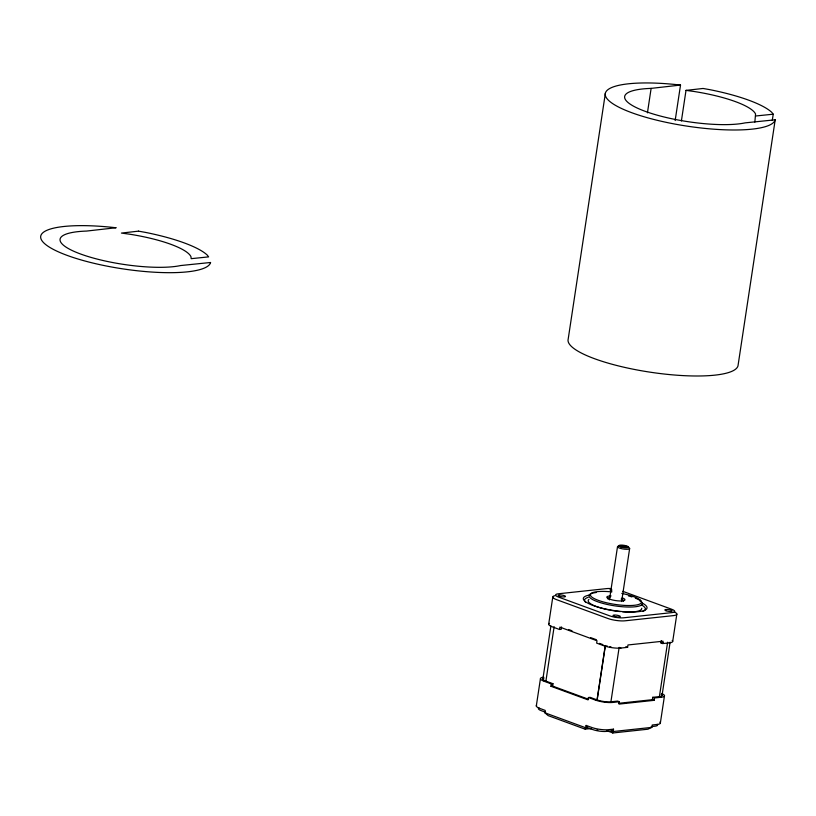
<?xml version="1.0" encoding="UTF-8"?>
<svg xmlns="http://www.w3.org/2000/svg" width="816" height="816" viewBox="0 0 816 816"><rect width="100%" height="100%" fill="white"/><g stroke="black" fill="none" stroke-linecap="round" stroke-linejoin="round"><path stroke-width="1.22" d="M605.39 93.136L568.181 339.13A85.976 19.921 8.6 0 0 648.037 371.851A85.976 19.921 8.6 0 0 738.001 365.803L775.2 119.799A85.976 19.921 8.6 0 1 690.183 126.592A85.976 19.921 8.6 0 1 605.37 95.472A85.976 19.921 8.6 0 1 680.524 85.068L675.158 120.544M536.306 705.993L540.427 678.749M548.658 624.342L552.779 597.108M542.864 679.085L550.902 625.913M554.135 626.719L545.904 681.125L544.231 681.309A12.301 2.846 8.6 0 1 543.752 677.168M591.09 728.749A16.81 3.896 8.6 0 0 585.266 729.229L548.148 715.612L544.874 712.786L545.231 710.42L539.029 708.115A12.301 2.846 8.6 0 1 536.632 705.289M550.943 686.266L551.3 683.9L552.973 683.716L552.616 686.083L550.943 686.266L588.061 699.883L588.418 697.517L590.09 697.333L597.159 699.934A9.833 2.275 8.6 0 0 610.919 701.811L617.61 701.087L619.375 701.74L619.018 704.106L654.126 700.332L654.483 697.966L661.174 697.252A12.301 2.846 8.6 0 0 661.776 693.539M549.454 623.353A12.301 2.846 8.6 0 0 552.463 626.902L559.531 629.493L559.888 627.127L597.006 640.754L596.649 643.11L603.718 645.711A12.301 2.846 8.6 0 0 620.915 648.057L627.606 647.333L627.963 644.966L663.071 641.203L662.714 643.569L660.95 642.916L661.307 640.55M561.561 626.953L561.204 629.32L559.531 629.493M647.435 112.853L651.127 88.383L680.524 85.068M681.391 120.972L686.011 90.382L703.066 88.465L710.012 89.699A85.976 19.921 8.6 0 1 771.803 112.373L773.221 114.199L772.293 120.319M609.46 599.893L617.498 546.781M605.268 645.487L597.037 699.893L595.486 700.108L588.418 697.517M605.39 645.527L597.159 699.934L595.486 700.108A12.301 2.846 8.6 0 0 612.694 702.454L619.375 701.74M621.629 601.555L629.656 548.444M640.366 600.239L640.193 601.423L641.386 601.545L642.457 603.299A27.05 6.273 8.6 0 1 606.155 604.207A27.05 6.273 8.6 0 1 596.261 592.518M618.508 703.321L652.361 699.689L652.718 697.323L659.41 696.599L661.174 697.252M606.665 730.881A16.81 3.896 8.6 0 1 612.785 732.982L647.894 729.208L651.851 727.372L652.208 725.006L658.073 724.353A12.301 2.846 8.6 0 0 659.879 722.099M667.631 642.202L659.41 696.599A9.833 2.275 8.6 0 0 661.225 694.334M662.062 695.334L670.109 642.172M660.379 722.905L664.499 695.671M672.731 641.264L676.841 614.02M754.851 122.094L755.555 114.005A66.402 15.392 8.6 0 0 694.202 91.504L686.011 90.382M612.785 732.982L613.571 729.157L611.459 730.881L606.441 731.411A9.833 2.275 8.6 0 1 592.681 729.545L587.387 727.597L585.908 727.841L544.874 712.786M585.266 729.229L586.082 725.404L587.387 727.597L586.265 725.475L592.6 727.77A12.301 2.846 8.6 0 0 607.4 729.79L613.397 729.178L611.459 730.881L613.04 731.544L651.851 727.372M660.95 642.916L663.143 642.682M662.714 643.569L669.406 642.845A12.301 2.846 8.6 0 0 672.221 640.448M651.168 726.617L654.932 726.209A9.833 2.275 8.6 0 0 657.186 724.292M755.779 115.984L773.221 114.199M775.2 119.799L745.13 122.869A66.402 15.392 8.6 0 1 645.15 111.313A66.402 15.392 8.6 0 1 651.127 88.383M621.639 545.649L625.872 547.21M622.853 591.345L671.731 609.277A9.833 2.275 8.6 0 1 672.109 612.592L623.628 617.794A9.833 2.275 8.6 0 1 609.868 615.917L558.613 597.118A9.833 2.275 8.6 0 1 558.226 593.803L606.716 588.601A9.833 2.275 8.6 0 1 611 588.581M625.841 646.69L627.606 647.333M620.915 648.057L619.15 647.404L610.919 701.811L612.694 702.454M568.517 629.503L571.996 630.778M590.56 637.592L596.363 639.713M599.474 643.365L602.953 644.64M652.718 697.323L654.483 697.966M652.361 699.689L654.126 700.332M552.973 683.716L545.904 681.125A9.833 2.275 8.6 0 1 544.027 678.086M544.231 681.309L551.3 683.9M552.616 686.083L588.571 699.281M545.669 712.286L541.426 710.736A9.833 2.275 8.6 0 1 539.019 707.89M641.386 601.545L641.356 601.504A27.05 6.273 8.6 0 0 635.327 598.138M674.128 611.898A12.301 2.846 8.6 0 1 673.577 615.601L624.985 620.813A12.301 2.846 8.6 0 1 607.9 618.487L556.522 599.638A12.301 2.846 8.6 0 1 555.084 595.66M611.949 590.876A3.692 0.857 8.6 0 1 611.776 589.356M642.314 603.126A32.212 7.466 8.6 0 1 634.726 611.949A32.212 7.466 8.6 0 1 592.273 605.176A32.212 7.466 8.6 0 1 590.641 594.874M597.73 730.167A3.692 0.857 8.6 0 1 596.965 729.922M628.442 595.894A27.05 6.273 8.6 0 1 631.972 596.945M641.713 608.267A27.05 6.273 8.6 0 1 622.598 611.786M620.344 611.592A27.05 6.273 8.6 0 1 609.889 610.113M608.746 609.889A27.05 6.273 8.6 0 1 588.917 599.423M621.812 593.426A25.826 5.987 8.6 0 1 636.582 604.972A25.826 5.987 8.6 0 1 594.119 598.526A25.826 5.987 8.6 0 1 611.847 591.916M622.159 597.791A9.221 2.142 8.6 0 1 621.945 600.943A9.221 2.142 8.6 0 1 608.563 598.709A9.221 2.142 8.6 0 1 611.102 595.945M608.124 599.097A7.997 1.856 8.6 0 1 609.96 597.536M621.139 599.066A7.997 1.856 8.6 0 1 623.393 601.178M641.845 605.095A30.743 7.12 8.6 0 1 642.865 611.47M585.806 602.504A30.743 7.12 8.6 0 1 588.203 597.363M627.759 547.159A6.151 1.428 8.6 0 1 627.994 549.229A6.151 1.428 8.6 0 1 619.395 548.056A6.151 1.428 8.6 0 1 619.16 545.986M611.082 646.955A9.833 2.275 8.6 0 1 609.817 646.731M607.451 646.18A9.833 2.275 8.6 0 1 606.37 645.864M115.943 227.756L86.547 231.071A66.402 15.392 8.6 0 0 80.56 254A66.402 15.392 8.6 0 0 180.55 265.557L210.61 262.487A85.976 19.921 8.6 0 1 125.593 269.28A85.976 19.921 8.6 0 1 40.79 238.16A85.976 19.921 8.6 0 1 115.943 227.756M138.475 231.152L121.421 233.07L129.611 234.192A66.402 15.392 8.6 0 1 190.964 256.693L191.189 258.672L208.631 256.887L207.223 255.061A85.976 19.921 8.6 0 0 145.432 232.387L138.475 231.152M665.978 610.735A3.692 0.857 8.6 0 0 672.037 611.174A3.692 0.857 8.6 0 0 667.437 609.491A3.692 0.857 8.6 0 0 665.978 610.735M614.142 616.304A3.692 0.857 8.6 0 0 620.201 616.743A3.692 0.857 8.6 0 0 615.611 615.05A3.692 0.857 8.6 0 0 614.142 616.304M559.348 596.2A3.692 0.857 8.6 0 0 565.406 596.639A3.692 0.857 8.6 0 0 560.816 594.946A3.692 0.857 8.6 0 0 559.348 596.2M620.415 546.791A4.916 1.142 8.6 0 0 628.493 547.373A4.916 1.142 8.6 0 0 622.363 545.129A4.916 1.142 8.6 0 0 620.415 546.791M621.751 546.638A2.948 0.683 8.6 0 0 626.596 546.995A2.948 0.683 8.6 0 0 622.924 545.649A2.948 0.683 8.6 0 0 621.751 546.638"/></g></svg>
